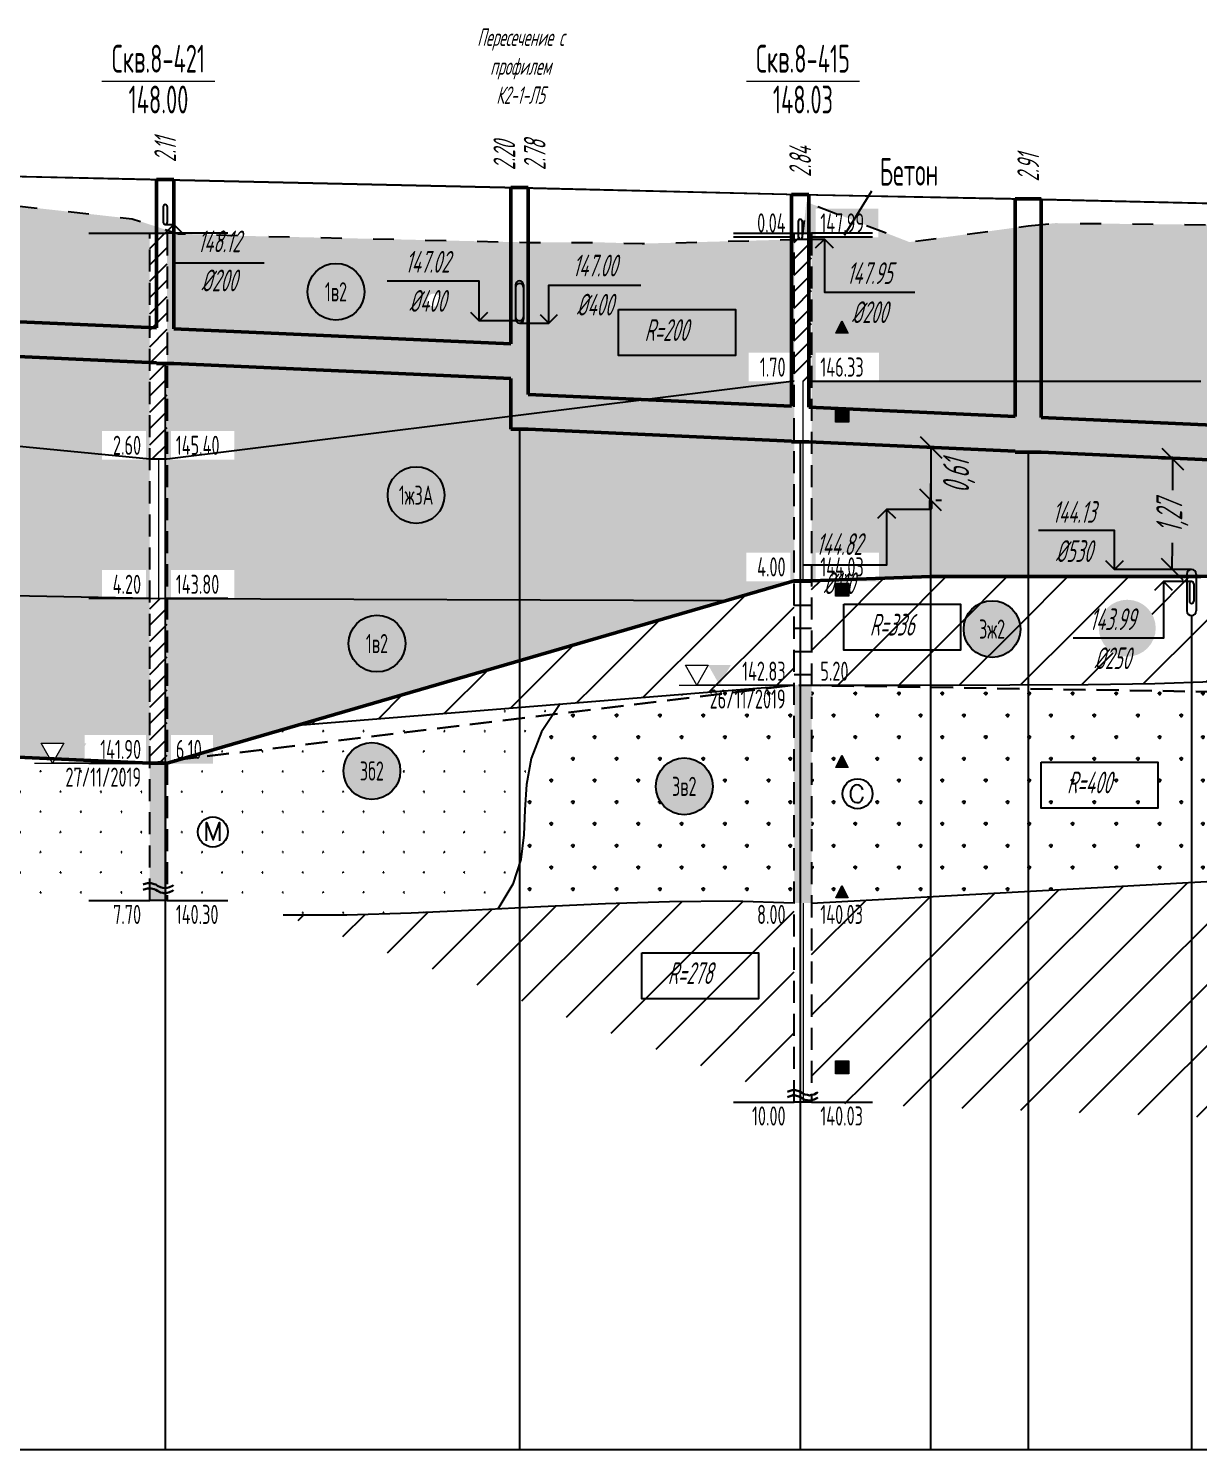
# Model space of a CAD drawing. Header units: metres. Extents: x -30 to 1753, y -860 to 400.
# Drawn here: x 147.6 to 282.2, y 130 to 293.6 of the extents above; entities that cross this region are included whole.
import ezdxf
from ezdxf.enums import TextEntityAlignment as Align

# ---------------------------------------------------------------- set-up
doc = ezdxf.new("R2010")
doc.units = ezdxf.units.M
doc.header["$LTSCALE"] = 0.2
doc.linetypes.add('ACAD_ISO03W100', pattern=[30, 12, -18])
doc.linetypes.add('штриховая', pattern=[19.05, 12.7, -6.35])
for name, color, linetype in [('Level 1', 7, 'Continuous'), ('МГТ_ИГ_Геология', 252, 'Continuous'), ('Примыкания', 7, 'Continuous'), ('Проектная земля', 7, 'Continuous'), ('Таблица', 7, 'Continuous'), ('Трубы', 7, 'Continuous'), ('Узлы', 7, 'Continuous'), ('Чёрная земля', 7, 'ACAD_ISO03W100')]:
    doc.layers.add(name, color=color, linetype=linetype)
doc.styles.add('SPDS', font='SPDS', dxfattribs={"width": 0.7, "oblique": 15, "height": 2.5})
doc.styles.get("Standard").update_dxf_attribs({"font": 'SPDS.shx', "width": 0.7, "oblique": 15, "height": 3})
doc.styles.add('Стиль Simplex', font='simplex.shx')
doc.dimstyles.new('ISO-25', dxfattribs={"dimtxt": 2.5, "dimasz": 2.5, "dimexe": 1.25, "dimexo": 0.625, "dimtad": 1, "dimtxsty": 'Standard', "dimcen": 2.5, "dimadec": 0, "dimazin": 0, "dimtfac": 1, "dimtmove": 0, "dimatfit": 3, "dimfxl": 1, "dimarcsym": 0})
pattern_1 = [(45, (84.4405, -1210), (-0.9429269, 0.9429269), [])]
pattern_2 = [(90, (2.591, 581.9743), (-2.5, 2.5), [0.11, -4.89]), (45, (2.591, 582.0843), (-2.5, 2.5), [0.113137, -3.422397]), (0, (2.671, 582.1643), (2.5, 2.5), [0.11, -4.89]), (315, (2.781, 582.1643), (2.5, 2.5), [0.113137, -3.422397]), (90, (2.861, 581.9743), (-2.5, 2.5), [0.11, -4.89]), (45, (2.781, 581.8943), (-2.5, 2.5), [0.113137, -3.422397]), (0, (2.671, 581.8943), (2.5, 2.5), [0.11, -4.89]), (315, (2.591, 581.9743), (2.5, 2.5), [0.113137, -3.422397])]
pattern_3 = [(45, (2.591, 595.894), (0, 21), [9.8995, -19.799]), (45, (16.591, 581.894), (0, 21), [9.8995, -19.799]), (45, (2.591, 581.894), (0, 21), [14.142, -15.5565]), (45, (12.591, 591.894), (0, 21), [15.556, -14.1425]), (45, (9.591, 581.894), (0, 21), [19.799, -9.8995]), (45, (2.591, 588.894), (0, 21), [19.799, -9.8995])]

# ---------------------------------------------------------------- blocks, each defined once
blk = doc.blocks.new('_OBLIQUE')
at = {"color": 0, "linetype": 'ByBlock', "lineweight": -2}
blk.add_line((0.5, 0.5), (-0.5, -0.5), dxfattribs=at)
blk = doc.blocks.new('*D18')
at = {"layer": 'Defpoints', "color": 0, "transparency": 16777216}
for p in [(281.43, 244.02), (279.18, 231.31), (281.4, 231.31)]:
    blk.add_point(p, dxfattribs=at)
at = {"layer": 'Примыкания', "color": 0, "lineweight": -2, "transparency": 16777216}
for p, q in [((280.8, 244.02), (277.96, 244.03)), ((279.21, 244.02), (279.2, 240.42)), ((279.18, 231.31), (279.19, 234.38)), ((280.78, 231.31), (277.93, 231.32))]:
    blk.add_line(p, q, dxfattribs=at)
at = {"layer": 'Примыкания', "color": 0, "lineweight": -2, "transparency": 16777216, "xscale": 2.5, "yscale": 2.5, "zscale": 2.5}
for p, rotation in [((279.21, 244.02), 89.88052656107851), ((279.18, 231.31), 269.8805265610785)]:
    blk.add_blockref('_OBLIQUE', p, dxfattribs=dict(at, rotation=rotation))
at = {"layer": 'Примыкания', "color": 0, "transparency": 16777216, "insert": (279.18, 237.4), "char_height": 3, "width": 5.1, "attachment_point": 5, "rotation": 89.8805}
blk.add_mtext('1,27', dxfattribs=at)
blk = doc.blocks.new('*D20')
at = {"layer": 'Defpoints', "color": 0, "transparency": 16777216}
for p in [(251.38, 245.37), (251.36, 239.3), (251.38, 239.3)]:
    blk.add_point(p, dxfattribs=at)
at = {"layer": 'Примыкания', "color": 0, "lineweight": -2, "transparency": 16777216}
for p, q in [((251.41, 245.37), (251.38, 239.3)), ((252.01, 245.37), (252.66, 245.37)), ((251.98, 239.3), (252.63, 239.29))]:
    blk.add_line(p, q, dxfattribs=at)
at = {"layer": 'Примыкания', "color": 0, "lineweight": -2, "transparency": 16777216, "xscale": 2.5, "yscale": 2.5, "zscale": 2.5}
for p, rotation in [((251.41, 245.37), 89.7498581407633), ((251.38, 239.3), 269.7498581407633)]:
    blk.add_blockref('_OBLIQUE', p, dxfattribs=dict(at, rotation=rotation))
at = {"layer": 'Примыкания', "color": 0, "transparency": 16777216, "insert": (254.65, 242.01), "char_height": 3, "width": 5.8875, "attachment_point": 5, "rotation": 89.7499}
blk.add_mtext('0,61', dxfattribs=at)
blk = doc.blocks.new('DN')
at = {"linetype": 'Continuous', "lineweight": 30, "flags": 128}
for points in [[(-0.126, -0.007), (-0.117, -0.002), (-0.073, 0.011), (-0.033, 0.011), (0.003, 0), (0.02, -0.007), (0.039, -0.019), (0.074, -0.037), (0.103, -0.043), (0.125, -0.048), (0.151, -0.043), (0.18, -0.036), (0.213, -0.019), (0.223, -0.012)], [(-0.126, -0.068), (-0.117, -0.063), (-0.073, -0.05), (-0.033, -0.05), (0.003, -0.059), (0.02, -0.067), (0.039, -0.079), (0.074, -0.098), (0.103, -0.103), (0.125, -0.108), (0.151, -0.103), (0.18, -0.095), (0.213, -0.079), (0.223, -0.072)]]:
    blk.add_lwpolyline(points, dxfattribs=at)
blk = doc.blocks.new('CME')
at = {"layer": 'МГТ_ИГ_Геология', "linetype": 'Continuous', "flags": 128}
blk.add_lwpolyline([(0.103, -0.103), (0.103, 0.107), (0.18, -0.091), (0.252, 0.107), (0.252, -0.103)], dxfattribs=at)
at = {"layer": 'МГТ_ИГ_Геология', "linetype": 'Continuous'}
blk.add_circle((0.176, -0.001), 0.173, dxfattribs=at)
blk = doc.blocks.new('PR_KV')
at = {"layer": 'Level 1', "linetype": 'Continuous', "lineweight": 0}
blk.add_hatch(color=252, dxfattribs=at).paths.add_polyline_path([(-0.077, 0.075), (0.077, 0.075), (0.077, -0.075), (-0.077, -0.075)])
at = {"layer": 'Level 1', "color": 252, "linetype": 'Continuous', "lineweight": 0, "flags": 128}
blk.add_lwpolyline([(-0.077, 0.075), (0.077, 0.075), (0.077, -0.075), (-0.077, -0.075)], close=True, dxfattribs=at)
blk = doc.blocks.new('PR_TR')
at = {"layer": 'Level 1', "linetype": 'Continuous', "lineweight": 0}
blk.add_hatch(color=252, dxfattribs=at).paths.add_polyline_path([(0.072, -0.049), (-0.071, -0.049), (-0.001, 0.094)])
at = {"layer": 'Level 1', "color": 252, "linetype": 'Continuous', "lineweight": 0, "flags": 128}
blk.add_lwpolyline([(0.072, -0.049), (-0.071, -0.049), (-0.001, 0.094)], close=True, dxfattribs=at)
blk = doc.blocks.new('CCE')
at = {"layer": 'МГТ_ИГ_Геология', "linetype": 'Continuous', "flags": 128}
blk.add_lwpolyline([(0.238, 0.049), (0.229, 0.075), (0.212, 0.091), (0.196, 0.103), (0.17, 0.107), (0.147, 0.103), (0.131, 0.093), (0.119, 0.084), (0.112, 0.068), (0.103, 0.049), (0.096, 0.035), (0.096, 0.014), (0.096, -0.005), (0.096, -0.023), (0.1, -0.04), (0.114, -0.063), (0.131, -0.084), (0.142, -0.091), (0.168, -0.098), (0.191, -0.096), (0.203, -0.091), (0.226, -0.07), (0.233, -0.049), (0.238, -0.04), (0.238, -0.033)], dxfattribs=at)
at = {"layer": 'МГТ_ИГ_Геология', "linetype": 'Continuous'}
blk.add_circle((0.178, 0.004), 0.173, dxfattribs=at)
blk = doc.blocks.new('круг1_-30_2')
at = {"layer": 'МГТ_ИГ_Геология', "true_color": 0xffffff}
blk.add_hatch(color=7, dxfattribs=at).paths.add_polyline_path([(-0.327, 0, 1), (0.327, 0, 1)])
at = {"color": 7, "lineweight": 25}
blk.add_circle((0, 0), 0.327, dxfattribs=at)
at = {"color": 7, "lineweight": 25, "style": 'Стиль Simplex', "width": 0.590909}
blk.add_text('1в2', height=0.22, dxfattribs=at).set_placement((0, 0), align=Align.MIDDLE_CENTER)
blk = doc.blocks.new('круг1_-26_3')
at = {"true_color": 0xffffff}
blk.add_hatch(color=7, dxfattribs=at).paths.add_polyline_path([(-0.327, 0, 1), (0.327, 0, 1)])
at = {"color": 7, "lineweight": 25}
blk.add_circle((0, 0), 0.327, dxfattribs=at)
at = {"color": 7, "lineweight": 25, "style": 'Стиль Simplex', "width": 0.590909}
blk.add_text('1ж3А', height=0.22, dxfattribs=at).set_placement((0, 0), align=Align.MIDDLE_CENTER)
blk = doc.blocks.new('круг3_-31_2')
at = {"true_color": 0xffffff}
blk.add_hatch(color=7, dxfattribs=at).paths.add_polyline_path([(-0.327, 0, 1), (0.327, 0, 1)])
at = {"color": 7, "lineweight": 25}
blk.add_circle((0, 0), 0.327, dxfattribs=at)
at = {"color": 18, "lineweight": 25, "true_color": 0x000000, "style": 'Стиль Simplex', "width": 0.590909}
blk.add_text('3б2', height=0.22, dxfattribs=at).set_placement((0, 0), align=Align.MIDDLE_CENTER)
blk = doc.blocks.new('круг3_-30_2')
at = {"true_color": 0xffffff}
blk.add_hatch(color=7, dxfattribs=at).paths.add_polyline_path([(-0.327, 0, 1), (0.327, 0, 1)])
at = {"color": 7, "lineweight": 25}
blk.add_circle((0, 0), 0.327, dxfattribs=at)
at = {"color": 7, "lineweight": 25, "style": 'Стиль Simplex', "width": 0.590909}
blk.add_text('3в2', height=0.22, dxfattribs=at).set_placement((0, 0), align=Align.MIDDLE_CENTER)
blk = doc.blocks.new('круг3_-26_2')
at = {"true_color": 0xffffff}
blk.add_hatch(color=7, dxfattribs=at).paths.add_polyline_path([(-0.327, 0, 1), (0.327, 0, 1)])
at = {"color": 7, "lineweight": 25}
blk.add_circle((0, 0), 0.327, dxfattribs=at)
at = {"color": 7, "lineweight": 25, "style": 'Стиль Simplex', "width": 0.590909}
blk.add_text('3ж2', height=0.22, dxfattribs=at).set_placement((0, 0), align=Align.MIDDLE_CENTER)

msp = doc.modelspace()

# ---------------------------------------------------------------- hatches: boundary and pattern name
at = {"layer": 'МГТ_ИГ_Геология'}
h = msp.add_hatch(dxfattribs=at)
h.set_pattern_fill('GR24', color=256, scale=10, style=0, pattern_type=2)
h.set_pattern_definition([(225, (5.591, 581.8943), (3e-16, -3), [2.1213, -2.12134]), (315, (4.091, 583.3943), (3, 0), [2.1213, -2.12134]), (45, (2.591, 581.8943), (0, 3), [2.1213, -2.12134]), (135, (4.091, 580.3943), (-3, 3e-16), [2.1213, -2.12134])])
h.paths.add_polyline_path([(161.517, 270), (163.517, 270), (164.667, 270), (163.293, 270.443), (159.473, 271.675), (140.21, 273.838), (140.21, 246.073), (161.517, 244)])
h.paths.add_polyline_path([(161.517, 244), (140.21, 246.073), (140.21, 228.415), (161.517, 228)])
h.paths.add_polyline_path([(161.517, 228), (140.21, 228.415), (140.21, 209.967), (150.022, 209.522), (149.017, 211.3), (151.617, 211.3), (150.597, 209.496), (161.517, 209)])
h.paths.add_polyline_path([(227.937, 227.746), (163.517, 227.961), (163.517, 209.243), (164.948, 209.416)])
edge = h.paths.add_edge_path(flags=16)
edge.add_arc((187.664, 222.78), 3.273, 0, 360)
h.paths.add_polyline_path([(235.684, 253), (163.517, 244), (163.517, 227.961), (227.937, 227.746), (235.684, 230)])
edge = h.paths.add_edge_path(flags=16)
edge.add_arc((192.168, 239.863), 3.273, 0, 360)
h.paths.add_polyline_path([(235.684, 253), (235.684, 269.293), (218.176, 268.817), (213.678, 268.95), (205.269, 268.951), (204.066, 268.978), (173.075, 269.688), (164.804, 269.956), (164.667, 270), (163.517, 270), (163.517, 244)])
edge = h.paths.add_edge_path(flags=16)
edge.add_arc((194.209, 262.321), 0.749, 0, 360)
h.paths.add_polyline_path([(319.476, 265.335), (319.207, 265.417), (312.472, 268.735), (307.692, 270.721), (265.712, 271.173), (262.605, 270.859), (248.941, 268.99), (237.079, 273.613), (236.684, 270), (237.684, 270), (237.684, 253), (282.485, 253), (319.476, 255.114)])
h.paths.add_polyline_path([(241.903, 258.506), (240.473, 258.506), (241.173, 259.936)], flags=16)
h.paths.add_polyline_path([(319.476, 255.114), (282.485, 253), (237.684, 253), (237.684, 230), (251.363, 230.484), (282.485, 230.484), (319.476, 231.149)])
h.paths.add_polyline_path([(241.954, 248.25), (240.414, 248.25), (240.414, 249.75), (241.954, 249.75)], flags=16)
h.paths.add_polyline_path([(329.794, 267.476), (319.476, 265.335), (319.476, 255.114), (329.794, 255.703)])
h.paths.add_polyline_path([(329.794, 255.703), (319.476, 255.114), (319.476, 231.149), (329.794, 231.334)])
h.paths.add_polyline_path([(422.503, 261), (422.503, 263), (424.503, 263), (424.503, 233), (448.114, 238.315), (467.528, 243.045), (483.236, 247.144), (495.729, 250.562), (505.496, 253.255), (513.028, 255.173), (518.816, 256.271), (523.35, 256.5), (523.35, 265.941), (505.488, 264.723), (500.466, 265.361), (496.84, 265.55), (481.372, 264.529), (478.495, 264.097), (476.085, 263.858), (461.605, 264.161), (448.906, 264.349), (439.302, 265.052), (438.711, 265.047), (429.794, 264.105), (423.559, 263.447), (414.855, 263.668), (408.377, 263.717), (365.299, 264.889), (358.336, 265.102), (349.751, 265.334), (348.74, 265.312), (348.538, 271.062), (348.446, 271.95), (338.902, 268.595), (338.474, 268.615), (329.794, 267.476), (329.794, 255.703)])
edge = h.paths.add_edge_path(flags=16)
edge.add_arc((341.71, 262.909), 3.273, 0, 360)
h.paths.add_polyline_path([(427.292, 255.506), (427.992, 256.936), (428.722, 255.506)], flags=16)
h.paths.add_polyline_path([(427.292, 241.506), (427.992, 242.936), (428.722, 241.506)], flags=16)
edge = h.paths.add_edge_path(flags=16)
edge.add_arc((462.89, 248.475), 3.273, 0, 360)
h.paths.add_polyline_path([(422.503, 261), (329.794, 255.703), (329.794, 231.334), (422.503, 233)])
edge = h.paths.add_edge_path(flags=16)
edge.add_arc((339.669, 240.45), 3.273, 0, 360)
h.paths.add_polyline_path([(156.005, 243.95), (161.067, 243.95), (161.067, 247.25), (156.005, 247.25)])
h.paths.add_polyline_path([(156.005, 227.95), (161.067, 227.95), (161.067, 231.25), (156.005, 231.25)])
h.paths.add_polyline_path([(154.024, 208.95), (161.067, 208.95), (161.067, 212.25), (154.024, 212.25)])
h.paths.add_polyline_path([(163.967, 208.95), (168.781, 208.95), (168.781, 212.25), (163.967, 212.25)])
h.paths.add_polyline_path([(230.172, 229.95), (235.234, 229.95), (235.234, 233.25), (230.172, 233.25)], flags=16)
h.paths.add_polyline_path([(163.967, 227.95), (171.258, 227.95), (171.258, 231.25), (163.967, 231.25)], flags=16)
h.paths.add_polyline_path([(163.967, 243.95), (171.258, 243.95), (171.258, 247.25), (163.967, 247.25)], flags=16)
h.paths.add_polyline_path([(230.42, 252.95), (235.234, 252.95), (235.234, 256.25), (230.42, 256.25)], flags=16)
h.paths.add_polyline_path([(238.134, 252.95), (245.425, 252.95), (245.425, 256.25), (238.134, 256.25)])
h.paths.add_polyline_path([(238.134, 269.55), (245.363, 269.55), (245.363, 272.85), (238.134, 272.85)], flags=16)
h.paths.add_polyline_path([(238.134, 229.95), (245.425, 229.95), (245.425, 233.25), (238.134, 233.25)])
h.paths.add_polyline_path([(339.643, 261.259), (343.777, 261.259), (343.777, 264.559), (339.643, 264.559)], flags=0)
h.paths.add_polyline_path([(459.987, 246.825), (465.792, 246.825), (465.792, 250.125), (459.987, 250.125)], flags=16)
h.paths.add_polyline_path([(466.147, 261.312), (466.147, 264.612)], flags=16)
h.paths.add_polyline_path([(424.953, 232.95), (432.243, 232.95), (432.243, 236.25), (424.953, 236.25)])
h.paths.add_polyline_path([(424.953, 260.95), (431.995, 260.95), (431.995, 264.25), (424.953, 264.25)], flags=16)
h.paths.add_polyline_path([(416.991, 260.95), (422.053, 260.95), (422.053, 264.25), (416.991, 264.25)], flags=16)
h.paths.add_polyline_path([(336.766, 238.8), (342.571, 238.8), (342.571, 242.1), (336.766, 242.1)], flags=16)
h.paths.add_polyline_path([(353.153, 240.488), (358.048, 240.488), (358.048, 246.488), (353.153, 246.488)], flags=16)
h.paths.add_polyline_path([(416.991, 232.95), (422.053, 232.95), (422.053, 236.25), (416.991, 236.25)], flags=16)
h = msp.add_hatch(dxfattribs=at)
h.set_pattern_fill('CONSIST', color=252, scale=0.42, style=0, pattern_type=2)
h.set_pattern_definition(pattern_1)
h.paths.add_polyline_path([(161.517, 270), (163.517, 270), (163.517, 244), (161.517, 244)])
h = msp.add_hatch(dxfattribs=at)
h.set_pattern_fill('CONSIST', color=252, scale=0.42, style=0, pattern_type=2)
h.set_pattern_definition([(45, (87.8507, -1210.3), (-0.9429269, 0.9429269), [])])
h.paths.add_polyline_path([(235.684, 269.6), (237.684, 269.6), (237.684, 253), (235.684, 253)])
h = msp.add_hatch(dxfattribs=at)
h.set_pattern_fill('GR28', color=256, scale=10, style=0, pattern_type=2)
h.set_pattern_definition(pattern_2)
h.paths.add_polyline_path([(329.794, 231.334), (329.396, 231.327), (326.759, 229.054), (323.746, 227.042), (320.389, 225.277), (319.617, 224.955), (319.476, 224.802), (319.41, 216.656), (329.794, 216.489)])
h.paths.add_polyline_path([(329.794, 216.489), (319.41, 216.656), (319.252, 197.358), (329.794, 197.934)])
h.paths.add_polyline_path([(270.735, 224.55, -1), (277.28, 224.55, -1)], flags=16)
h.paths.add_polyline_path([(271.724, 222.9), (276.291, 222.9), (276.291, 226.2), (271.724, 226.2)], flags=8)
h.paths.add_polyline_path([(222.394, 213.729), (235.522, 213.729), (235.522, 218.757), (222.394, 218.757)], flags=25)
h.paths.add_polyline_path([(238.134, 217.95), (243.196, 217.95), (243.196, 221.25), (238.134, 221.25)], flags=25)
h.paths.add_polyline_path([(227.944, 217.95), (235.234, 217.95), (235.234, 221.25), (227.944, 221.25)], flags=24)
h.paths.add_polyline_path([(163.967, 208.95), (168.781, 208.95), (168.781, 212.25), (163.967, 212.25)], flags=9)
h = msp.add_hatch(dxfattribs=at)
h.set_pattern_fill('GR38', color=256, scale=10, style=0, pattern_type=2)
h.set_pattern_definition(pattern_3)
h.paths.add_polyline_path([(329.396, 231.327), (319.476, 231.149), (319.476, 224.896), (320.389, 225.277), (323.746, 227.042), (326.759, 229.054)])
h.paths.add_polyline_path([(319.476, 231.149), (282.485, 230.484), (251.363, 230.484), (237.684, 230), (237.684, 218), (249.972, 218.002), (260.5, 218.021), (269.497, 218.08), (277.193, 218.198), (283.819, 218.397), (289.603, 218.699), (294.776, 219.123), (299.568, 219.691), (304.164, 220.423), (308.576, 221.334), (312.772, 222.437), (316.721, 223.747), (319.476, 224.896)])
h.paths.add_polyline_path([(277.28, 224.55, -1), (270.735, 224.55, -1)], flags=16)
h.paths.add_polyline_path([(241.954, 228.25), (240.414, 228.25), (240.414, 229.75), (241.954, 229.75)], flags=16)
h.paths.add_polyline_path([(235.684, 230), (178.591, 213.386), (235.684, 218)])
h.paths.add_polyline_path([(271.724, 222.9), (276.291, 222.9), (276.291, 226.2), (271.724, 226.2)], flags=8)
h.paths.add_polyline_path([(238.134, 217.95), (243.196, 217.95), (243.196, 221.25), (238.134, 221.25)], flags=9)
h.paths.add_polyline_path([(222.394, 213.729), (235.522, 213.729), (235.522, 218.757), (222.394, 218.757)], flags=25)
h.paths.add_polyline_path([(227.944, 217.95), (235.234, 217.95), (235.234, 221.25), (227.944, 221.25)], flags=24)
h = msp.add_hatch(dxfattribs=at)
h.set_pattern_fill('CONSIST', color=252, scale=0.84, angle=-44.99996, style=0, pattern_type=2)
h.set_pattern_definition([(4e-05, (87.8507, -1210.3), (-2e-06, 2.667), [])])
h.paths.add_polyline_path([(235.684, 230), (237.684, 230), (237.684, 218), (235.684, 218)])
h = msp.add_hatch(dxfattribs=at)
h.set_pattern_fill('CONSIST', color=252, scale=0.42, style=0, pattern_type=2)
h.set_pattern_definition(pattern_1)
h.paths.add_polyline_path([(161.517, 228), (163.517, 228), (163.517, 209), (161.517, 209)])
h = msp.add_hatch(dxfattribs=at)
h.set_pattern_fill('GR28', color=256, scale=10, style=0, pattern_type=2)
h.set_pattern_definition(pattern_2)
h.paths.add_polyline_path([(319.476, 224.802), (319.476, 224.896), (316.721, 223.747), (312.772, 222.437), (308.576, 221.334), (304.164, 220.423), (299.568, 219.691), (294.776, 219.123), (289.603, 218.699), (283.819, 218.397), (277.193, 218.198), (269.497, 218.08), (260.5, 218.021), (249.972, 218.002), (237.684, 218), (237.684, 217.968), (319.41, 216.656)])
at = {"layer": 'МГТ_ИГ_Геология', "true_color": 0x0000ff}
for points in [[(227.084, 218), (225.784, 220.3), (228.384, 220.3)], [(152.917, 209), (151.617, 211.3), (154.217, 211.3)]]:
    msp.add_hatch(color=5, dxfattribs=at).paths.add_polyline_path(points)
at = {"layer": 'МГТ_ИГ_Геология'}
h = msp.add_hatch(dxfattribs=at)
h.set_pattern_fill('GR28', color=256, scale=10, style=0, pattern_type=2)
h.set_pattern_definition(pattern_2)
h.paths.add_polyline_path([(319.41, 216.656), (237.684, 217.968), (237.684, 192.9), (319.252, 197.358)])
h.paths.add_polyline_path([(241.236, 205.489, -1), (244.702, 205.489, -1)], flags=16)
h.paths.add_polyline_path([(241.903, 208.506), (240.473, 208.506), (241.173, 209.936)], flags=16)
h.paths.add_polyline_path([(241.903, 193.506), (240.473, 193.506), (241.173, 194.936)], flags=16)
h.paths.add_polyline_path([(235.684, 218), (207.952, 214.635), (206.604, 212.635), (205.407, 209.554), (204.867, 206.561), (204.685, 203.637), (204.563, 200.76), (204.204, 197.912), (203.309, 195.071), (201.581, 192.218), (206.519, 192.472), (213.96, 192.824), (221.329, 193.065), (228.585, 193.117), (235.684, 192.904)])
h.paths.add_polyline_path([(219.75, 206.342, -1), (226.296, 206.342, -1)], flags=16)
h.paths.add_polyline_path([(235.684, 218), (208.754, 215.824), (207.952, 214.635)], flags=17)
h.paths.add_polyline_path([(220.832, 204.692), (225.213, 204.692), (225.213, 207.992), (220.832, 207.992)], flags=8)
h.paths.add_polyline_path([(222.394, 213.729), (235.522, 213.729), (235.522, 218.757), (222.394, 218.757)], flags=9)
for points in [[(235.684, 218), (237.684, 218), (237.684, 192.9), (235.684, 192.9)], [(161.517, 209), (163.517, 209), (163.517, 193.2), (161.517, 193.2)]]:
    msp.add_hatch(color=252, dxfattribs=at).paths.add_polyline_path(points)
h = msp.add_hatch(dxfattribs=at)
h.set_pattern_fill('GR29', color=256, scale=10, style=0, pattern_type=2)
h.set_pattern_definition([(197.87055, (7.20505, 586.5383), (-13.93858614, -4.64393442), [0.05431, -151.27925]), (197.87055, (4.90505, 584.2383), (-13.93858614, -4.64393442), [0.05431, -151.27925]), (270, (4.8536, 584.2215), (4.646195, 3e-16), [0.054306, -4.58963]), (270, (7.1536, 586.5215), (4.646195, 3e-16), [0.054306, -4.58963]), (342.12945, (7.15405, 586.4673), (130.09347064, -41.795409755), [0.05431, -151.27925]), (342.12945, (4.85405, 584.1673), (130.09347064, -41.795409755), [0.05431, -151.27925]), (53.95936, (7.20505, 586.4503), (23.2309769, 32.50754092), [0.05431, -63.120667]), (53.95936, (4.90505, 584.1503), (23.2309769, 32.50754092), [0.05431, -63.120667]), (126.04064, (4.93725, 584.1943), (-13.93858614, 18.57573767), [0.054306, -63.12067]), (126.04064, (7.23725, 586.4943), (-13.93858614, 18.57573767), [0.054306, -63.12067])])
h.paths.add_polyline_path([(140.21, 209.967), (84.413, 212.5), (84.413, 199.5), (92.989, 198.29, -0.4780496), (98.033, 197.578), (129.053, 193.2), (140.21, 193.2)])
h.paths.add_polyline_path([(87.942, 205.991, -1), (91.408, 205.991, -1)], flags=16)
h.paths.add_polyline_path([(130.329, 201.659, -1), (123.784, 201.659, -1)], flags=16)
h.paths.add_polyline_path([(161.517, 209), (154.517, 209), (150.317, 209), (150.022, 209.522), (140.21, 209.967), (140.21, 193.2), (161.517, 193.2)])
h.paths.add_polyline_path([(204.563, 200.76), (204.685, 203.637), (204.867, 206.561), (205.407, 209.554), (206.604, 212.635), (207.952, 214.635), (164.948, 209.416), (163.517, 209), (163.517, 193.171), (173.014, 192.899), (176.866, 191.513), (184.179, 191.531), (191.586, 191.748), (199.047, 192.088), (201.581, 192.218), (203.309, 195.071), (204.204, 197.912)])
h.paths.add_polyline_path([(183.802, 208.11, -1), (190.348, 208.11, -1)], flags=16)
h.paths.add_polyline_path([(167.046, 201.091, -1), (170.512, 201.091, -1)], flags=16)
h.paths.add_polyline_path([(207.952, 214.635), (208.754, 215.824), (178.591, 213.386), (164.948, 209.416)])
h.paths.add_polyline_path([(124.866, 200.009), (129.247, 200.009), (129.247, 203.309), (124.866, 203.309)], flags=8)
h.paths.add_polyline_path([(115.495, 199.759), (120.162, 199.759), (120.162, 205.759), (115.495, 205.759)], flags=24)
h.paths.add_polyline_path([(84.863, 199.45), (92.154, 199.45), (92.154, 202.75), (84.863, 202.75)], flags=24)
h.paths.add_polyline_path([(148.227, 204.729), (161.355, 204.729), (161.355, 209.757), (148.227, 209.757)], flags=24)
h.paths.add_polyline_path([(184.884, 206.46), (189.265, 206.46), (189.265, 209.76), (184.884, 209.76)], flags=8)
h.paths.add_polyline_path([(163.967, 208.95), (168.781, 208.95), (168.781, 212.25), (163.967, 212.25)], flags=24)
h = msp.add_hatch(dxfattribs=at)
h.set_pattern_fill('GR38', color=256, scale=10, style=0, pattern_type=2)
h.set_pattern_definition(pattern_3)
h.paths.add_polyline_path([(235.684, 192.904), (228.585, 193.117), (221.329, 193.065), (213.96, 192.824), (206.519, 192.472), (199.047, 192.088), (191.586, 191.748), (184.179, 191.531), (176.866, 191.513), (234.98, 170.613), (235.438, 170.748), (235.684, 170.748)])
h.paths.add_polyline_path([(329.794, 197.934), (237.684, 192.9), (237.684, 169.963), (329.794, 166.53)])
h.paths.add_polyline_path([(241.954, 174.75), (241.954, 173.25), (240.414, 173.25), (240.414, 174.75)], flags=16)
h.paths.add_polyline_path([(230.172, 189.95), (235.234, 189.95), (235.234, 193.25), (230.172, 193.25)], flags=9)
h.paths.add_polyline_path([(238.134, 189.95), (245.425, 189.95), (245.425, 193.25), (238.134, 193.25)], flags=24)

# ---------------------------------------------------------------- linework, layer by layer
at = {"layer": 'МГТ_ИГ_Геология', "linetype": 'Continuous', "lineweight": 0}
for p, q in [((156.017, 287.5), (169.017, 287.5)), ((230.184, 287.5), (243.184, 287.5)), ((236.684, 253), (236.684, 230)), ((162.517, 244), (162.517, 228)), ((236.716, 192.9), (236.716, 170))]:
    msp.add_line(p, q, dxfattribs=at)
at = {"layer": 'МГТ_ИГ_Геология', "linetype": 'Continuous', "lineweight": 25}
for p, q in [((154.517, 270), (161.517, 270)), ((170.517, 270), (163.517, 270)), ((228.684, 270), (235.684, 270)), ((244.684, 270), (237.684, 270)), ((228.684, 269.6), (235.684, 269.6)), ((237.684, 269.6), (244.684, 269.6)), ((237.684, 253), (282.485, 253)), ((237.684, 230), (251.363, 230.484)), ((154.517, 228), (161.517, 228)), ((163.517, 228), (170.517, 228)), ((178.591, 213.386), (235.684, 218)), ((154.517, 209), (161.517, 209)), ((237.684, 192.9), (422.503, 203)), ((154.517, 193.2), (161.517, 193.2)), ((163.517, 193.2), (170.517, 193.2)), ((228.684, 170), (235.684, 170)), ((237.684, 170), (244.684, 170))]:
    msp.add_line(p, q, dxfattribs=at)
at = {"layer": 'МГТ_ИГ_Геология', "linetype": 'Continuous', "lineweight": 25, "flags": 128}
for points in [[(241.453, 269.781), (244.626, 274.902)], [(241.453, 269.781), (244.626, 274.902)], [(235.684, 253), (163.517, 244), (161.517, 244), (84.413, 251.5)], [(235.684, 253), (163.517, 244), (161.517, 244), (84.413, 251.5)], [(237.684, 218), (249.972, 218.002), (260.5, 218.021), (269.497, 218.08), (277.193, 218.198), (283.819, 218.397), (289.603, 218.699), (294.776, 219.123), (299.568, 219.691), (304.164, 220.423), (308.576, 221.334), (312.772, 222.437), (316.721, 223.747), (320.389, 225.277), (323.746, 227.042), (326.759, 229.054), (329.396, 231.327)], [(84.413, 229.5), (161.517, 228), (163.517, 227.961), (227.937, 227.746)], [(84.413, 229.5), (161.517, 228), (163.517, 227.961), (227.937, 227.746)], [(208.754, 215.824), (206.604, 212.635), (205.407, 209.554), (204.867, 206.561), (204.685, 203.637), (204.563, 200.76), (204.204, 197.912), (203.309, 195.071), (201.581, 192.218)], [(235.684, 192.904), (228.585, 193.117), (221.329, 193.065), (213.96, 192.824), (206.519, 192.472), (199.047, 192.088), (191.586, 191.748), (184.179, 191.531), (176.866, 191.513)]]:
    msp.add_lwpolyline(points, dxfattribs=at)
at = {"layer": 'МГТ_ИГ_Геология', "color": 252, "linetype": 'штриховая', "lineweight": 25}
for points in [[(161.517, 270), (163.517, 270), (163.517, 193.2), (161.517, 193.2), (161.517, 270), (161.517, 270)], [(235.684, 270), (237.684, 270), (237.684, 170), (235.684, 170), (235.684, 270), (235.684, 270)]]:
    msp.add_lwpolyline(points, close=True, dxfattribs=at)
at = {"layer": 'МГТ_ИГ_Геология'}
for points in [[(215.465, 261.219), (228.908, 261.219), (228.908, 255.924), (215.465, 255.924)], [(241.383, 227.296), (254.825, 227.296), (254.825, 222.001), (241.383, 222.001)], [(264.08, 209.138), (277.523, 209.138), (277.523, 203.843), (264.08, 203.843)], [(218.135, 187.187), (231.578, 187.187), (231.578, 181.892), (218.135, 181.892)]]:
    msp.add_lwpolyline(points, close=True, dxfattribs=at)
at = {"layer": 'МГТ_ИГ_Геология', "linetype": 'Continuous', "lineweight": 50, "flags": 128}
msp.add_lwpolyline([(84.413, 212.5), (161.517, 209), (163.517, 209), (235.684, 230), (237.684, 230), (251.363, 230.484), (282.485, 230.484), (422.503, 233), (424.503, 233)], dxfattribs=at)
msp.add_lwpolyline([(84.413, 212.5), (161.517, 209), (163.517, 209), (235.684, 230), (237.684, 230), (251.363, 230.484), (282.485, 230.484), (422.503, 233), (424.503, 233)], dxfattribs=at)
at = {"layer": 'МГТ_ИГ_Геология', "color": 5, "linetype": 'штриховая', "lineweight": 30, "flags": 128}
msp.add_lwpolyline([(84.413, 212.5), (161.517, 209), (235.684, 218), (422.503, 215), (523.35, 219.891), (535.899, 220.5), (588.865, 223.4)], dxfattribs=at)
msp.add_lwpolyline([(84.413, 212.5), (161.517, 209), (235.684, 218), (422.503, 215), (523.35, 219.891), (535.899, 220.5), (588.865, 223.4)], dxfattribs=at)
at = {"layer": 'МГТ_ИГ_Геология', "color": 5, "linetype": 'Continuous', "lineweight": 0, "true_color": 0x0000ff, "flags": 128}
for points in [[(222.434, 218), (235.684, 218), (224.484, 218), (223.184, 220.3), (225.784, 220.3), (224.484, 218)], [(148.267, 209), (161.517, 209), (150.317, 209), (149.017, 211.3), (151.617, 211.3), (150.317, 209)]]:
    msp.add_lwpolyline(points, dxfattribs=at)
at = {"layer": 'Примыкания'}
for p, q in [((163.065, 273.075), (163.065, 271.251)), ((163.521, 273.075), (163.521, 271.251)), ((236.135, 271.379), (236.135, 269.555)), ((236.591, 271.379), (236.591, 269.555)), ((203.608, 264.064), (203.608, 260.4)), ((203.608, 263.783), (203.608, 260.119)), ((204.524, 264.064), (204.524, 260.4)), ((204.524, 263.783), (204.524, 260.119)), ((251.358, 241.195), (251.358, 130)), ((251.248, 239.19), (251.248, 238.31)), ((251.468, 239.19), (251.468, 238.31)), ((280.873, 230.778), (280.873, 226.538)), ((281.933, 230.778), (281.933, 226.538)), ((281.153, 229.658), (281.153, 227.658)), ((281.653, 229.658), (281.653, 227.658)), ((281.403, 226.008), (281.403, 130))]:
    msp.add_line(p, q, dxfattribs=at)
at = {"layer": 'Примыкания', "flags": 128}
for points in [[(163.293, 271.023), (164.293, 271.023), (164.293, 266.613), (174.693, 266.613)], [(165.293, 270.023), (164.293, 271.023), (163.293, 270.023)], [(236.363, 269.327), (239.144, 269.327), (239.144, 263.243), (249.544, 263.243)], [(238.144, 268.327), (239.144, 269.327), (240.144, 268.327)], [(204.066, 259.942), (199.425, 259.942), (199.425, 264.487), (188.85, 264.487)], [(204.066, 259.661), (207.448, 259.661), (207.448, 264.019), (218.023, 264.019)], [(198.425, 260.942), (199.425, 259.942), (200.425, 260.942)], [(206.448, 260.661), (207.448, 259.661), (208.448, 260.661)], [(251.358, 238.2), (246.314, 238.2), (246.314, 231.804), (236.702, 231.804)], [(245.314, 237.2), (246.314, 238.2), (247.314, 237.2)], [(281.403, 231.308), (272.533, 231.308), (272.533, 235.784), (263.798, 235.784)], [(273.533, 232.308), (272.533, 231.308), (271.533, 232.308)], [(281.403, 229.908), (278.164, 229.908), (278.164, 223.411), (267.764, 223.411)], [(277.164, 228.908), (278.164, 229.908), (279.164, 228.908)]]:
    msp.add_lwpolyline(points, dxfattribs=at)
at = {"layer": 'Примыкания'}
for centre, radius, start, end in [((163.293, 273.075), 0.228, 0, 180), ((236.363, 271.379), 0.228, 0, 180), ((163.293, 271.251), 0.228, 180, 0), ((236.363, 269.555), 0.228, 180, 360), ((204.066, 264.064), 0.458, 360, 180), ((204.066, 263.783), 0.458, 0, 180), ((204.066, 260.4), 0.458, 180, 360), ((204.066, 260.119), 0.458, 180, 360), ((251.358, 239.19), 0.11, 0, 180), ((251.358, 238.31), 0.11, 180, 0), ((281.403, 230.778), 0.53, 0, 180), ((281.403, 229.658), 0.25, 0, 180), ((281.403, 227.658), 0.25, 180, 0), ((281.403, 226.538), 0.53, 180, 0)]:
    msp.add_arc(centre, radius, start, end, dxfattribs=at)
at = {"layer": 'Проектная земля', "flags": 128}
for points in [[(140.21, 276.697), (163.293, 276.182)], [(140.21, 276.679), (163.293, 276.163)], [(163.293, 276.182), (204.066, 275.267)], [(163.293, 276.163), (204.066, 275.242)], [(204.066, 275.267), (236.363, 274.485)], [(204.066, 275.242), (236.363, 274.483)], [(236.363, 274.485), (262.605, 273.958)], [(236.363, 274.483), (262.605, 273.948)], [(262.605, 273.958), (307.676, 272.879)], [(262.605, 273.948), (307.676, 272.878)]]:
    msp.add_lwpolyline(points, dxfattribs=at)
at = {"layer": 'Таблица'}
msp.add_line((82.5, 130), (639.603, 130), dxfattribs=at)
at = {"layer": 'Трубы', "lineweight": 50, "flags": 128}
for points in [[(141.21, 260.056), (162.293, 259.107)], [(164.293, 259.017), (203.066, 257.272)], [(141.21, 256.055), (162.293, 255.107)], [(164.293, 255.017), (203.066, 253.272)], [(205.066, 251.455), (235.363, 250.092)], [(237.363, 250.002), (261.105, 248.934)], [(264.105, 248.799), (306.176, 246.905)], [(205.066, 247.455), (235.363, 246.092)], [(237.363, 246.002), (261.105, 244.933)], [(264.105, 244.798), (306.176, 242.905)]]:
    msp.add_lwpolyline(points, dxfattribs=at)
at = {"layer": 'Узлы', "lineweight": 50}
for p, q in [((162.293, 276.182), (164.293, 276.182)), ((162.293, 276.182), (162.293, 259.107)), ((164.293, 276.182), (164.293, 259.017)), ((203.066, 275.267), (205.066, 275.267)), ((203.066, 275.267), (203.066, 257.272)), ((205.066, 275.267), (205.066, 251.455)), ((235.363, 274.485), (237.363, 274.485)), ((235.363, 274.485), (235.363, 250.092)), ((237.363, 274.485), (237.363, 250.002)), ((261.105, 273.958), (264.105, 273.958)), ((261.105, 273.958), (261.105, 248.934)), ((264.105, 273.958), (264.105, 248.799)), ((162.293, 255.107), (162.293, 255.014)), ((162.293, 255.014), (164.293, 255.014)), ((164.293, 255.017), (164.293, 255.014)), ((203.066, 253.272), (203.066, 247.452)), ((203.066, 247.452), (205.066, 247.452)), ((205.066, 247.455), (205.066, 247.452)), ((235.363, 246.092), (235.363, 245.999)), ((235.363, 245.999), (237.363, 245.999)), ((237.363, 246.002), (237.363, 245.999)), ((261.105, 244.933), (261.105, 244.818)), ((261.105, 244.818), (264.105, 244.818)), ((264.105, 244.798), (264.105, 244.818))]:
    msp.add_line(p, q, dxfattribs=at)
at = {"layer": 'Узлы'}
for p, q in [((163.293, 255.014), (163.293, 130)), ((204.066, 247.452), (204.066, 130)), ((236.363, 245.999), (236.363, 130)), ((262.605, 244.818), (262.605, 130))]:
    msp.add_line(p, q, dxfattribs=at)
at = {"layer": 'Чёрная земля', "flags": 128}
for points in [[(140.21, 273.838), (159.473, 271.675), (163.293, 270.443)], [(140.21, 273.838), (159.473, 271.675), (163.293, 270.443)], [(236.363, 269.311), (236.61, 269.318), (237.079, 273.613), (248.941, 268.99), (262.605, 270.859)], [(236.363, 269.311), (236.61, 269.318), (237.079, 273.613), (248.941, 268.99), (262.605, 270.859)], [(163.293, 270.443), (164.804, 269.956), (173.075, 269.688), (204.066, 268.978)], [(163.293, 270.443), (164.804, 269.956), (173.075, 269.688), (204.066, 268.978)], [(262.605, 270.859), (265.712, 271.173), (307.676, 270.721)], [(262.605, 270.859), (265.712, 271.173), (307.676, 270.721)], [(204.066, 268.978), (205.269, 268.951), (213.678, 268.95), (218.176, 268.817), (236.363, 269.311)], [(204.066, 268.978), (205.269, 268.951), (213.678, 268.95), (218.176, 268.817), (236.363, 269.311)]]:
    msp.add_lwpolyline(points, dxfattribs=at)

# ---------------------------------------------------------------- block references
at = {"layer": 'МГТ_ИГ_Геология', "xscale": 10, "yscale": 10, "zscale": 10}
for name, p in [('круг1_-30_2', (182.945, 263.269)), ('PR_TR', (241.184, 259)), ('PR_KV', (241.184, 249)), ('круг1_-26_3', (192.168, 239.863)), ('PR_KV', (241.184, 229)), ('круг3_-26_2', (258.448, 224.445)), ('круг1_-30_2', (187.664, 222.78)), ('круг3_-31_2', (187.075, 208.11)), ('круг3_-30_2', (223.023, 206.342)), ('PR_TR', (241.184, 209)), ('CCE', (241.184, 205.45)), ('CME', (167.017, 201.1)), ('DN', (162.001, 195.097)), ('PR_TR', (241.184, 194)), ('PR_KV', (241.184, 174)), ('DN', (236.168, 171.248))]:
    msp.add_blockref(name, p, dxfattribs=at)

# ---------------------------------------------------------------- texts
at = {"layer": 'МГТ_ИГ_Геология', "lineweight": 25, "style": 'Стиль Simplex', "width": 0.5625}
for s, p in [('Скв.8-421', (162.517, 288.5)), ('Скв.8-415', (236.684, 288.5))]:
    msp.add_text(s, height=3.2, dxfattribs=at).set_placement(p, align=Align.CENTER)
for s, p in [('148.00', (162.517, 287)), ('148.03', (236.684, 287))]:
    msp.add_text(s, height=3.2, dxfattribs=at).set_placement(p, align=Align.TOP_CENTER)
at = {"layer": 'МГТ_ИГ_Геология', "linetype": 'Continuous', "lineweight": 25, "style": 'Стиль Simplex', "width": 0.5625}
msp.add_text('Бетон', height=3.2, dxfattribs=at).set_placement((248.884, 278.686), align=Align.TOP_CENTER)
at = {"layer": 'МГТ_ИГ_Геология', "lineweight": 25, "style": 'Стиль Simplex', "width": 0.590909}
for s, p in [('0.04', (234.684, 270.1)), ('1.70', (234.684, 253.5)), ('2.60', (160.517, 244.5)), ('4.00', (234.684, 230.5)), ('4.20', (160.517, 228.5)), ('8.00', (234.684, 190.5))]:
    msp.add_text(s, height=2.2, dxfattribs=at).set_placement(p, align=Align.RIGHT)
for s, p in [('147.99', (238.684, 270.1)), ('146.33', (238.684, 253.5)), ('145.40', (164.517, 244.5)), ('144.03', (238.684, 230.5)), ('143.80', (164.517, 228.5)), ('5.20', (238.684, 218.5)), ('6.10', (164.517, 209.5)), ('140.03', (238.684, 190.5))]:
    msp.add_text(s, height=2.2, dxfattribs=at).set_placement(p)
at = {"layer": 'МГТ_ИГ_Геология', "color": 5, "lineweight": 25, "true_color": 0x0000ff, "style": 'Стиль Simplex', "width": 0.590909}
for s, p in [('142.83', (234.684, 218.5)), ('141.90', (160.517, 209.5))]:
    msp.add_text(s, height=2.2, dxfattribs=at).set_placement(p, align=Align.RIGHT)
for s, p in [('26/11/2019', (234.684, 217.5)), ('27/11/2019', (160.517, 208.5))]:
    msp.add_text(s, height=2.2, dxfattribs=at).set_placement(p, align=Align.TOP_RIGHT)
at = {"layer": 'МГТ_ИГ_Геология', "lineweight": 25, "style": 'Стиль Simplex', "width": 0.590909}
for s, p in [('7.70', (160.517, 192.7)), ('10.00', (234.684, 169.5))]:
    msp.add_text(s, height=2.2, dxfattribs=at).set_placement(p, align=Align.TOP_RIGHT)
for s, p in [('140.30', (164.517, 192.7)), ('140.03', (238.684, 169.5))]:
    msp.add_text(s, height=2.2, dxfattribs=at).set_placement(p, align=Align.TOP_LEFT)
at = {"layer": 'МГТ_ИГ_Геология', "lineweight": 25, "insert": (198.26, 293.573), "char_height": 2, "attachment_point": 1}
msp.add_mtext_dynamic_manual_height_columns('\\pxqc;Пересечение с профилем К2-1-Л5', width=11.83752, gutter_width=15, heights=[0], dxfattribs=at)
msp.add_mtext_dynamic_manual_height_columns('\\pxqc;Пересечение с профилем К2-1-Л5', width=11.83752, gutter_width=15, heights=[0], dxfattribs=at)
at = {"layer": 'МГТ_ИГ_Геология', "char_height": 2.5, "attachment_point": 1}
for s, insert in [('R=200', (218.454, 260.12)), ('R=336', (244.371, 226.197)), ('R=400', (267.069, 208.039)), ('R=278', (221.124, 186.088))]:
    msp.add_mtext_dynamic_manual_height_columns(s, width=10.09698, gutter_width=15, heights=[0], dxfattribs=dict(at, insert=insert))
at = {"layer": 'Примыкания', "style": 'SPDS', "oblique": 15, "width": 0.7}
for s, p in [('148.12', (169.493, 269.075)), ('147.00', (212.735, 266.288)), ('147.95', (244.344, 265.417)), ('%%C200', (169.493, 264.575)), ('%%C400', (212.735, 261.788)), ('%%C200', (244.344, 260.917))]:
    msp.add_text(s, height=2.5, dxfattribs=at).set_placement(p, align=Align.MIDDLE_CENTER)
at = {"layer": 'Примыкания', "style": 'SPDS', "oblique": 15.00001, "width": 0.7}
for s, p in [('147.02', (193.467, 266.72)), ('%%C400', (193.467, 262.22)), ('144.13', (267.862, 237.923)), ('144.82', (240.838, 234.227)), ('%%C530', (267.862, 233.423)), ('%%C110', (240.838, 229.727)), ('143.99', (272.294, 225.583)), ('%%C250', (272.294, 221.083))]:
    msp.add_text(s, height=2.5, rotation=0.00001, dxfattribs=at).set_placement(p, align=Align.MIDDLE_CENTER)
at = {"layer": 'Узлы', "oblique": 15, "width": 0.7}
for s, p in [('2.11', (163.293, 278.182)), ('2.84', (236.363, 276.485)), ('2.91', (262.605, 275.958))]:
    msp.add_text(s, height=2.5, rotation=90, dxfattribs=at).set_placement(p, align=Align.MIDDLE_LEFT)
msp.add_text('2.20', height=2.5, rotation=90, dxfattribs=at).set_placement((203.566, 277.267))
msp.add_text('2.78', height=2.5, rotation=90, dxfattribs=at).set_placement((204.566, 277.267), align=Align.TOP_LEFT)

# ---------------------------------------------------------------- dimensions: what is measured, and where the dimension line sits
at = {"layer": 'Примыкания'}
for base, p1, p2, angle, override, picture, middle in [((251.381, 239.3), (251.384, 245.371), (251.358, 239.3), 269.74986, {"dimlfac": 0.1, "dimblk": 'OBLIQUE', "dimtmove": 2}, '*D20', (254.652, 242.015)), ((279.182, 231.313), (281.429, 244.019), (281.403, 231.308), 269.88053, {"dimlfac": 0.1, "dimtxsty": 'Standard', "dimblk": 'OBLIQUE', "dimtmove": 2}, '*D18', (279.182, 237.399))]:
    dim = msp.add_linear_dim(base=base, p1=p1, p2=p2, angle=angle, dimstyle='ISO-25', override=override, dxfattribs=at)
    dim.commit()
    dim.dimension.update_dxf_attribs({"geometry": picture, "text_midpoint": middle, "dimtype": 161})

doc.saveas('drawing.dxf')
